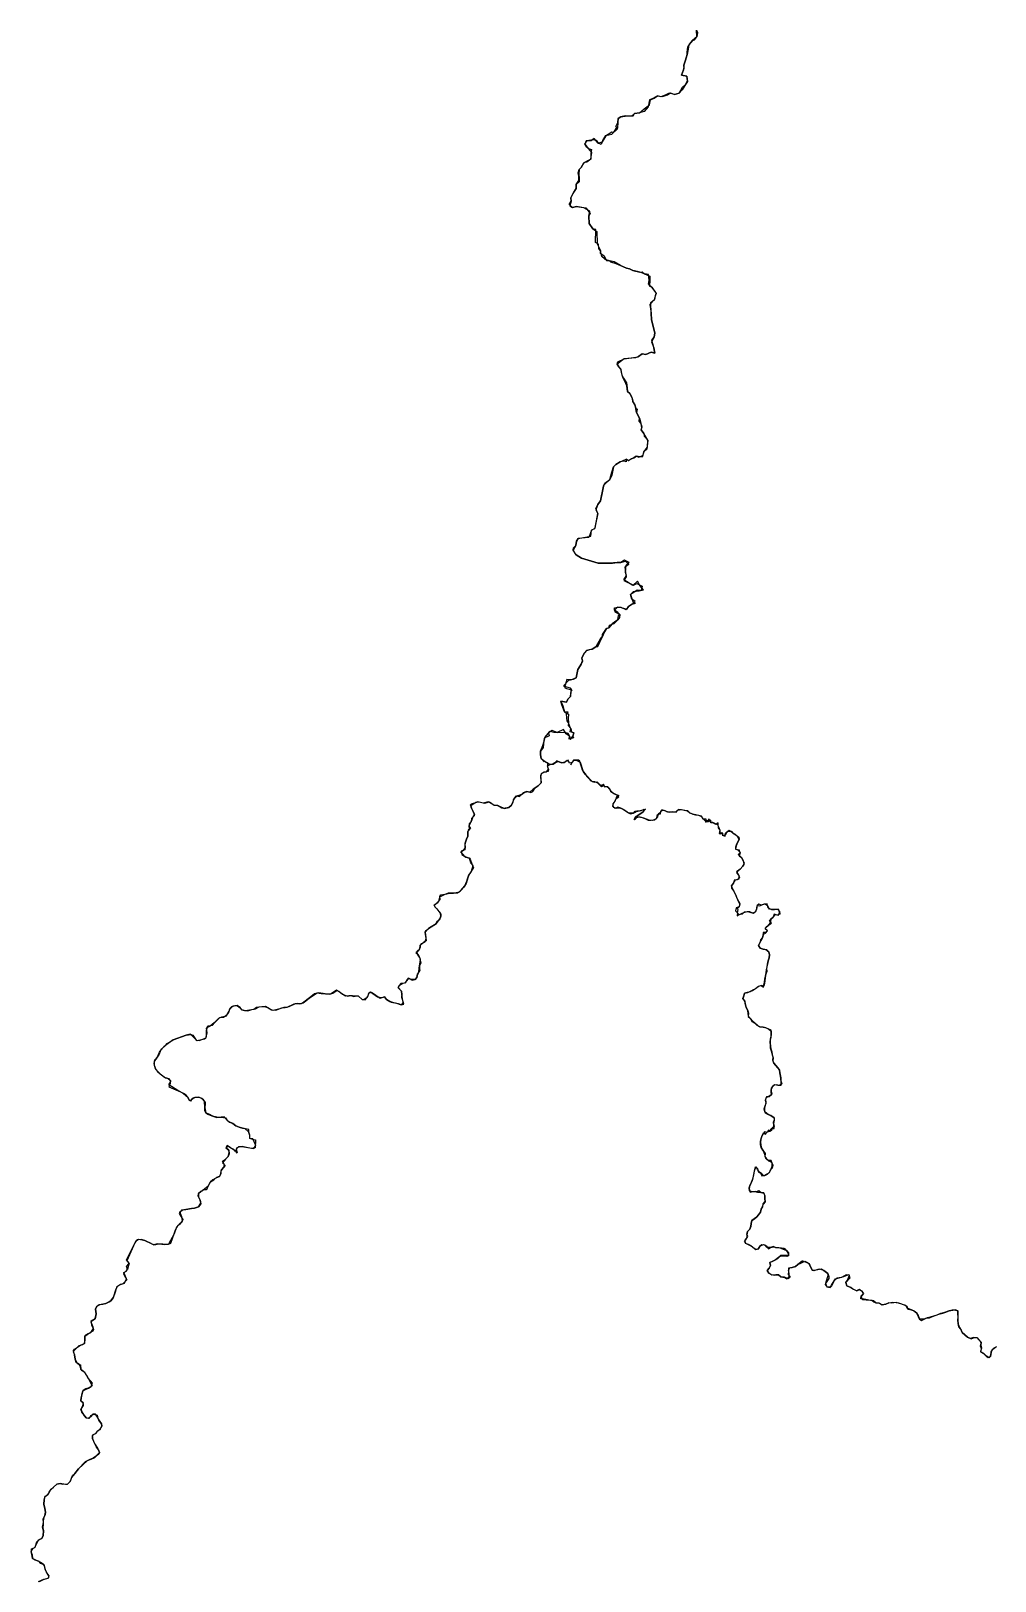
# Model space of a CAD drawing. Extents: x -74 to -34.8, y -33.8 to 5.3.
# Drawn here: x -42.238 to -41.56, y -21.34 to -20.251 of the extents above; entities that cross this region are included whole.
import ezdxf

# ---------------------------------------------------------------- set-up
doc = ezdxf.new("R2010")
doc.units = 0
doc.header["$LTSCALE"] = 2
doc.layers.add('UFEBRASIL', color=7, linetype='Continuous')

msp = doc.modelspace()

# ---------------------------------------------------------------- linework, layer by layer
at = {"layer": 'UFEBRASIL'}
for points in [[(-41.77, -20.2503), (-41.7693, -20.2519), (-41.7698, -20.2551), (-41.7729, -20.2576), (-41.7732, -20.2586), (-41.7755, -20.2608), (-41.7758, -20.2637), (-41.7765, -20.2674), (-41.7772, -20.2698), (-41.7777, -20.2713), (-41.7788, -20.2749), (-41.7791, -20.2782), (-41.7805, -20.282), (-41.7769, -20.2826), (-41.7763, -20.2864), (-41.7778, -20.2886), (-41.78, -20.2923), (-41.7821, -20.2945), (-41.7854, -20.2955), (-41.7893, -20.2945), (-41.7916, -20.2957), (-41.795, -20.2972), (-41.7974, -20.2965), (-41.8008, -20.2984), (-41.8031, -20.2992), (-41.8039, -20.3043), (-41.8069, -20.3075), (-41.8101, -20.3085), (-41.8136, -20.3088), (-41.8157, -20.3108), (-41.8201, -20.3105), (-41.8231, -20.3112), (-41.8251, -20.3124), (-41.8253, -20.3152), (-41.8256, -20.319), (-41.8257, -20.3199), (-41.8292, -20.3231), (-41.8295, -20.3236), (-41.8337, -20.3245), (-41.8345, -20.3258), (-41.8364, -20.3288), (-41.837, -20.3306), (-41.8391, -20.3297), (-41.8419, -20.3265), (-41.844, -20.328), (-41.8475, -20.328), (-41.8485, -20.3305), (-41.8462, -20.3335), (-41.8439, -20.3341), (-41.8443, -20.3371), (-41.8444, -20.3409), (-41.8471, -20.3431), (-41.8493, -20.3436), (-41.851, -20.3469), (-41.8526, -20.3482), (-41.8527, -20.3516), (-41.8524, -20.3544), (-41.8525, -20.3568), (-41.8545, -20.3588), (-41.8547, -20.3617), (-41.857, -20.3652), (-41.8583, -20.3681), (-41.8581, -20.3704), (-41.8591, -20.3737), (-41.8572, -20.3749), (-41.8543, -20.3742), (-41.8478, -20.3751), (-41.8448, -20.3792), (-41.8457, -20.3811), (-41.8454, -20.3862), (-41.8429, -20.39), (-41.84, -20.3917), (-41.8398, -20.4004), (-41.8388, -20.4024), (-41.8376, -20.4054), (-41.8378, -20.4071), (-41.8351, -20.4086), (-41.8332, -20.4123), (-41.8311, -20.4124), (-41.8305, -20.4131), (-41.8267, -20.4142), (-41.8235, -20.4158), (-41.8193, -20.4176), (-41.8171, -20.418), (-41.8148, -20.4193), (-41.8098, -20.4205), (-41.8081, -20.4201), (-41.8066, -20.4215), (-41.8029, -20.4232), (-41.8029, -20.4275), (-41.8032, -20.4299), (-41.8014, -20.431), (-41.7984, -20.4353), (-41.7991, -20.437), (-41.7995, -20.4397), (-41.8029, -20.443), (-41.8018, -20.4493), (-41.8016, -20.4539), (-41.7993, -20.4631), (-41.7998, -20.466), (-41.8016, -20.4693), (-41.7999, -20.4735), (-41.7994, -20.4773), (-41.8018, -20.4766), (-41.8056, -20.4782), (-41.8082, -20.4777), (-41.8107, -20.4796), (-41.8129, -20.4806), (-41.8209, -20.4814), (-41.8258, -20.485), (-41.8246, -20.4869), (-41.8234, -20.4882), (-41.823, -20.4907), (-41.8224, -20.4928), (-41.8214, -20.4949), (-41.8192, -20.4982), (-41.8188, -20.5017), (-41.8184, -20.5043), (-41.8169, -20.5056), (-41.8158, -20.5078), (-41.815, -20.5099), (-41.8145, -20.5118), (-41.8134, -20.5136), (-41.8127, -20.5159), (-41.8118, -20.5166), (-41.8122, -20.5191), (-41.8101, -20.5229), (-41.8092, -20.5264), (-41.8087, -20.5298), (-41.809, -20.5313), (-41.807, -20.5337), (-41.8069, -20.5357), (-41.8043, -20.5384), (-41.8049, -20.5447), (-41.807, -20.5467), (-41.8083, -20.5505), (-41.8124, -20.5498), (-41.8141, -20.5509), (-41.8158, -20.5516), (-41.8179, -20.553), (-41.8195, -20.5518), (-41.8194, -20.5536), (-41.8207, -20.5533), (-41.8236, -20.5537), (-41.8268, -20.5555), (-41.8284, -20.5573), (-41.8295, -20.563), (-41.831, -20.5662), (-41.8349, -20.5698), (-41.8353, -20.5709), (-41.8361, -20.5744), (-41.8375, -20.5811), (-41.8394, -20.5836), (-41.8408, -20.5875), (-41.8394, -20.5899), (-41.8418, -20.6008), (-41.8438, -20.6016), (-41.8457, -20.6068), (-41.8531, -20.6076), (-41.8543, -20.6094), (-41.8549, -20.6126), (-41.8567, -20.6158), (-41.8552, -20.6184), (-41.8545, -20.6191), (-41.8509, -20.6213), (-41.8392, -20.6248), (-41.8291, -20.6248), (-41.8258, -20.6244), (-41.8233, -20.6244), (-41.8199, -20.6236), (-41.8176, -20.6258), (-41.8205, -20.6278), (-41.8199, -20.6315), (-41.8195, -20.6346), (-41.8212, -20.6371), (-41.8144, -20.6404), (-41.812, -20.6392), (-41.8082, -20.641), (-41.8088, -20.6442), (-41.8118, -20.6439), (-41.8147, -20.6459), (-41.8164, -20.647), (-41.8147, -20.6518), (-41.8132, -20.6533), (-41.8158, -20.654), (-41.8179, -20.6553), (-41.8195, -20.6578), (-41.8229, -20.656), (-41.8256, -20.6558), (-41.8276, -20.6579), (-41.8274, -20.6592), (-41.8238, -20.6609), (-41.8242, -20.663), (-41.8254, -20.6647), (-41.8267, -20.6657), (-41.8293, -20.6675), (-41.8317, -20.6703), (-41.8333, -20.6708), (-41.8346, -20.6731), (-41.8364, -20.6768), (-41.8375, -20.6779), (-41.8409, -20.6838), (-41.8434, -20.6853), (-41.8455, -20.6858), (-41.8474, -20.6864), (-41.8488, -20.6879), (-41.85, -20.69), (-41.8507, -20.6916), (-41.8501, -20.6938), (-41.8511, -20.6958), (-41.8519, -20.6971), (-41.8534, -20.6997), (-41.8546, -20.7055), (-41.8579, -20.707), (-41.8611, -20.7067), (-41.8627, -20.7123), (-41.8615, -20.7129), (-41.8577, -20.7139), (-41.8581, -20.7147), (-41.8584, -20.7149), (-41.8585, -20.7186), (-41.8605, -20.7204), (-41.8613, -20.7226), (-41.8654, -20.722), (-41.864, -20.7251), (-41.8628, -20.7293), (-41.8601, -20.7311), (-41.8603, -20.734), (-41.8601, -20.7371), (-41.8603, -20.739), (-41.8584, -20.741), (-41.8579, -20.7434), (-41.8563, -20.7442), (-41.857, -20.7466), (-41.8566, -20.7477), (-41.8596, -20.7487), (-41.8594, -20.7466), (-41.8616, -20.7449), (-41.8635, -20.7419), (-41.8679, -20.7439), (-41.8716, -20.7425), (-41.8741, -20.7442), (-41.8736, -20.7462), (-41.877, -20.7479), (-41.8776, -20.7519), (-41.8779, -20.7545), (-41.8796, -20.757), (-41.8798, -20.7596), (-41.8792, -20.7623), (-41.8754, -20.7649)], [(-41.8771, -20.7646), (-41.8792, -20.7623), (-41.8798, -20.7596), (-41.8796, -20.757), (-41.8781, -20.753), (-41.8773, -20.7507), (-41.8764, -20.7471), (-41.8742, -20.7445), (-41.8728, -20.7429), (-41.8703, -20.7437), (-41.8679, -20.7439), (-41.8628, -20.7436), (-41.8605, -20.7444), (-41.8594, -20.7466), (-41.8586, -20.7488), (-41.857, -20.7466), (-41.8563, -20.7442), (-41.8589, -20.7435), (-41.8584, -20.741), (-41.859, -20.7397), (-41.8601, -20.7371), (-41.8609, -20.7356), (-41.8612, -20.7338), (-41.8614, -20.7306), (-41.8603, -20.7297), (-41.8628, -20.7293), (-41.8647, -20.7245), (-41.8654, -20.722), (-41.8613, -20.7226), (-41.8605, -20.7204), (-41.8585, -20.7186), (-41.8581, -20.7147), (-41.8577, -20.7139), (-41.8585, -20.7127), (-41.8627, -20.7117), (-41.8634, -20.7109), (-41.8597, -20.7072), (-41.8566, -20.7065), (-41.8546, -20.7055), (-41.8534, -20.6997), (-41.8511, -20.6958), (-41.8501, -20.6935), (-41.8507, -20.6914), (-41.8498, -20.6896), (-41.8488, -20.6879), (-41.8472, -20.6864), (-41.8451, -20.6856), (-41.8434, -20.6853), (-41.8409, -20.6838), (-41.8394, -20.6834), (-41.8364, -20.6768), (-41.836, -20.675), (-41.8333, -20.6708), (-41.8317, -20.6703), (-41.8312, -20.6685), (-41.8279, -20.6673), (-41.8254, -20.6647), (-41.8248, -20.6617), (-41.8238, -20.6609), (-41.8252, -20.6595), (-41.8276, -20.6579), (-41.8276, -20.6564), (-41.8256, -20.6558), (-41.8229, -20.656), (-41.8189, -20.6573), (-41.8179, -20.6553), (-41.8158, -20.654), (-41.8131, -20.6519), (-41.8154, -20.6502), (-41.8164, -20.647), (-41.8143, -20.6448), (-41.8104, -20.6444), (-41.8073, -20.6437), (-41.8098, -20.6406), (-41.8115, -20.6376), (-41.8147, -20.6406), (-41.8212, -20.6367), (-41.8193, -20.6336), (-41.8199, -20.6315), (-41.8195, -20.6263), (-41.8174, -20.6245), (-41.8207, -20.6227), (-41.8233, -20.6244), (-41.8258, -20.6244), (-41.8311, -20.625), (-41.8392, -20.6248), (-41.8509, -20.6213), (-41.8545, -20.6191), (-41.8567, -20.6158), (-41.8565, -20.6141), (-41.8549, -20.6126), (-41.8543, -20.6094), (-41.8531, -20.6076), (-41.8443, -20.6059), (-41.8438, -20.6016), (-41.8413, -20.6004), (-41.8394, -20.5899), (-41.8408, -20.5865), (-41.8394, -20.5836), (-41.8375, -20.5811), (-41.8353, -20.5709), (-41.8345, -20.5686), (-41.831, -20.5662), (-41.8296, -20.561), (-41.8284, -20.5573), (-41.8268, -20.5555), (-41.8236, -20.5537), (-41.8195, -20.5518), (-41.8177, -20.5528), (-41.8162, -20.5519), (-41.814, -20.5508), (-41.8122, -20.5498), (-41.8105, -20.5503), (-41.8074, -20.5491), (-41.807, -20.5467), (-41.8045, -20.5434), (-41.8043, -20.5384), (-41.807, -20.5337), (-41.809, -20.5313), (-41.8082, -20.5292), (-41.8092, -20.5264), (-41.8104, -20.5251), (-41.8101, -20.5229), (-41.8122, -20.5191), (-41.8129, -20.515), (-41.8136, -20.5132), (-41.8147, -20.5113), (-41.8151, -20.5093), (-41.8159, -20.5072), (-41.8169, -20.5056), (-41.8184, -20.5043), (-41.8188, -20.5024), (-41.8189, -20.5002), (-41.8205, -20.497), (-41.8219, -20.4943), (-41.8226, -20.4917), (-41.823, -20.4888), (-41.8246, -20.4869), (-41.8258, -20.485), (-41.8254, -20.4833), (-41.8209, -20.4814), (-41.8111, -20.4798), (-41.8107, -20.4796), (-41.8082, -20.4777), (-41.8056, -20.4782), (-41.8018, -20.4766), (-41.7994, -20.4773), (-41.8003, -20.4725), (-41.8014, -20.4682), (-41.7998, -20.466), (-41.7993, -20.4631), (-41.8016, -20.4539), (-41.8018, -20.4493), (-41.8021, -20.4417), (-41.7995, -20.4397), (-41.7984, -20.4353), (-41.7986, -20.4346), (-41.8014, -20.431), (-41.8038, -20.4288), (-41.8033, -20.426), (-41.8037, -20.422), (-41.8066, -20.4215), (-41.8098, -20.4205), (-41.8114, -20.4199), (-41.8148, -20.4193), (-41.8171, -20.418), (-41.8193, -20.4176), (-41.8235, -20.4158), (-41.8279, -20.4131), (-41.8311, -20.4124), (-41.8343, -20.4115), (-41.8346, -20.4111), (-41.8365, -20.4093), (-41.8376, -20.4054), (-41.8386, -20.4038), (-41.8388, -20.4006), (-41.841, -20.3995), (-41.8409, -20.3905), (-41.8429, -20.39), (-41.8454, -20.3862), (-41.8457, -20.3811), (-41.8451, -20.3774), (-41.8492, -20.3752), (-41.8543, -20.3742), (-41.8572, -20.3749), (-41.8595, -20.3728), (-41.8581, -20.3704), (-41.8583, -20.3681), (-41.8563, -20.3642), (-41.8547, -20.3617), (-41.8545, -20.3588), (-41.8528, -20.3559), (-41.8528, -20.353), (-41.8533, -20.3506), (-41.8526, -20.3482), (-41.851, -20.3469), (-41.8493, -20.3436), (-41.8463, -20.3418), (-41.8444, -20.3409), (-41.8436, -20.3363), (-41.8457, -20.3338), (-41.8476, -20.3323), (-41.8485, -20.3305), (-41.8469, -20.3278), (-41.8431, -20.3271), (-41.8405, -20.3275), (-41.8391, -20.3297), (-41.8364, -20.3288), (-41.8358, -20.3279), (-41.8337, -20.3244), (-41.8322, -20.3233), (-41.8296, -20.3218), (-41.8281, -20.322), (-41.8261, -20.3188), (-41.8268, -20.3181), (-41.8253, -20.3152), (-41.8251, -20.3124), (-41.8231, -20.3112), (-41.8187, -20.3106), (-41.8145, -20.3106), (-41.8136, -20.3088), (-41.8101, -20.3085), (-41.8067, -20.3056), (-41.803, -20.3029), (-41.8023, -20.2993), (-41.7997, -20.2981), (-41.7974, -20.2965), (-41.7938, -20.2969), (-41.7904, -20.2958), (-41.7882, -20.2944), (-41.7854, -20.2955), (-41.7821, -20.2945), (-41.7798, -20.2904), (-41.7778, -20.2886), (-41.7763, -20.2858), (-41.7769, -20.2826), (-41.7805, -20.282), (-41.7787, -20.2771), (-41.7788, -20.2749), (-41.7777, -20.2713), (-41.7765, -20.2674), (-41.7766, -20.2657), (-41.776, -20.2623), (-41.7748, -20.2598), (-41.7729, -20.2576), (-41.7713, -20.257), (-41.7698, -20.2551), (-41.77, -20.2503)], [(-41.8747, -20.7659), (-41.8747, -20.7683), (-41.874, -20.7698), (-41.8744, -20.7714), (-41.8773, -20.7718), (-41.8791, -20.7728), (-41.8796, -20.7743), (-41.8795, -20.7765), (-41.8792, -20.7792), (-41.8813, -20.7815), (-41.8835, -20.7828), (-41.8849, -20.7838), (-41.8871, -20.7858), (-41.8895, -20.7854), (-41.8919, -20.7864), (-41.893, -20.7874), (-41.8956, -20.7885), (-41.8974, -20.7897), (-41.8989, -20.7913), (-41.8991, -20.793), (-41.9002, -20.795), (-41.902, -20.7966), (-41.9056, -20.7974), (-41.9068, -20.797), (-41.9099, -20.7953), (-41.9123, -20.795), (-41.914, -20.7941), (-41.9165, -20.7926), (-41.9201, -20.7936), (-41.9238, -20.7927), (-41.9252, -20.7931), (-41.9287, -20.7955), (-41.9282, -20.7971), (-41.927, -20.7994), (-41.9262, -20.8014), (-41.9272, -20.8031), (-41.928, -20.8053), (-41.929, -20.8073), (-41.93, -20.8094), (-41.9289, -20.8113), (-41.9305, -20.8125), (-41.9309, -20.8141), (-41.9308, -20.8168), (-41.9318, -20.8189), (-41.9326, -20.8216), (-41.9328, -20.8231), (-41.933, -20.8263), (-41.9354, -20.8272), (-41.9349, -20.8296), (-41.9321, -20.8315), (-41.9296, -20.8322), (-41.9291, -20.8329), (-41.9277, -20.8369), (-41.9267, -20.8388), (-41.9293, -20.843), (-41.9306, -20.8453), (-41.9314, -20.8484), (-41.9319, -20.8501), (-41.9337, -20.8526), (-41.9355, -20.8547), (-41.937, -20.8561), (-41.939, -20.8567), (-41.9425, -20.8569), (-41.9446, -20.8569), (-41.9475, -20.8579), (-41.9506, -20.8597), (-41.9514, -20.8624), (-41.9524, -20.8638), (-41.9544, -20.8653), (-41.9538, -20.8666), (-41.9527, -20.8678), (-41.9497, -20.8716), (-41.9498, -20.873), (-41.9508, -20.8756), (-41.9527, -20.8769), (-41.9535, -20.8787), (-41.9543, -20.8791), (-41.9566, -20.8805), (-41.9585, -20.8816), (-41.9607, -20.8842), (-41.9606, -20.8861), (-41.9601, -20.8904), (-41.9619, -20.8914), (-41.9643, -20.8935), (-41.9644, -20.8951), (-41.9658, -20.8975), (-41.9673, -20.8986), (-41.9659, -20.8998), (-41.9647, -20.9018), (-41.9642, -20.9041), (-41.9639, -20.9059), (-41.9647, -20.908), (-41.9648, -20.9101), (-41.9646, -20.911), (-41.9663, -20.9138), (-41.9667, -20.916), (-41.9679, -20.9176), (-41.9706, -20.9174), (-41.9726, -20.9165), (-41.9737, -20.9182), (-41.9754, -20.9202), (-41.9778, -20.9203), (-41.9788, -20.9214), (-41.9798, -20.9233), (-41.9775, -20.9258), (-41.9773, -20.9281), (-41.9775, -20.93), (-41.9762, -20.9337), (-41.9777, -20.9353), (-41.9795, -20.9346), (-41.9828, -20.9338), (-41.9857, -20.9329), (-41.9879, -20.9315), (-41.9895, -20.9297), (-41.9912, -20.9304), (-41.9942, -20.93), (-41.9993, -20.9264), (-42.0003, -20.9272), (-42.0016, -20.9301), (-42.0039, -20.9319), (-42.0051, -20.9315), (-42.0076, -20.9293), (-42.01, -20.9292), (-42.0118, -20.929), (-42.0144, -20.929), (-42.0167, -20.9292), (-42.0172, -20.9291), (-42.019, -20.9277), (-42.0231, -20.9251), (-42.0245, -20.926), (-42.0274, -20.9278), (-42.0295, -20.9279), (-42.0356, -20.9268), (-42.0385, -20.9275), (-42.0422, -20.9303), (-42.046, -20.9334), (-42.0478, -20.9347), (-42.0508, -20.9344), (-42.0532, -20.9348), (-42.0581, -20.9372), (-42.0602, -20.9372), (-42.0631, -20.9381), (-42.0677, -20.9392), (-42.0701, -20.9383), (-42.073, -20.9365), (-42.0756, -20.9367), (-42.0793, -20.9373), (-42.0812, -20.9385), (-42.0844, -20.939), (-42.0871, -20.9396), (-42.0897, -20.9389), (-42.0908, -20.9373), (-42.093, -20.9358), (-42.0947, -20.9359), (-42.0969, -20.9368), (-42.0984, -20.9383), (-42.099, -20.9408), (-42.1013, -20.9435), (-42.1039, -20.944), (-42.1061, -20.9448), (-42.1091, -20.948), (-42.1119, -20.9502), (-42.1149, -20.9516), (-42.1144, -20.9551), (-42.1153, -20.959), (-42.116, -20.9594), (-42.1211, -20.9605), (-42.123, -20.9588), (-42.1259, -20.956), (-42.1269, -20.9561), (-42.1288, -20.9567), (-42.138, -20.96), (-42.1435, -20.9638), (-42.1445, -20.9648), (-42.147, -20.9675), (-42.1479, -20.9699), (-42.1498, -20.9729), (-42.1513, -20.9752), (-42.1513, -20.9776), (-42.1502, -20.9807), (-42.1489, -20.9821), (-42.1472, -20.9838), (-42.1435, -20.9866), (-42.1416, -20.9871), (-42.1398, -20.9885), (-42.1402, -20.9907), (-42.141, -20.993), (-42.1329, -20.9964), (-42.1307, -20.9976), (-42.1277, -21.0002), (-42.1267, -21.0022), (-42.1255, -21.0024), (-42.1239, -21.0008), (-42.122, -21.0003), (-42.1192, -21.0004), (-42.1171, -21.0016), (-42.1156, -21.004), (-42.1156, -21.0048), (-42.1158, -21.0078), (-42.1151, -21.0112), (-42.1137, -21.0122), (-42.1109, -21.0134), (-42.1087, -21.014), (-42.1074, -21.0144), (-42.1043, -21.0142), (-42.1011, -21.0148), (-42.1003, -21.0162), (-42.0983, -21.0178), (-42.096, -21.0188), (-42.094, -21.0203), (-42.0917, -21.0213), (-42.0893, -21.0219), (-42.0876, -21.0223), (-42.085, -21.0245), (-42.0843, -21.0266), (-42.0843, -21.029), (-42.0822, -21.0298), (-42.0801, -21.0302), (-42.0804, -21.0359), (-42.0832, -21.0363), (-42.0894, -21.0349), (-42.092, -21.0351), (-42.0936, -21.0367), (-42.0931, -21.0392), (-42.0945, -21.0382), (-42.0953, -21.0369), (-42.0976, -21.0357), (-42.1, -21.0342), (-42.1009, -21.0357), (-42.0989, -21.0375), (-42.0986, -21.04), (-42.0994, -21.0418), (-42.1013, -21.0438), (-42.1033, -21.0464), (-42.1015, -21.0482), (-42.1028, -21.0498), (-42.1044, -21.052), (-42.1045, -21.0542), (-42.1056, -21.0561), (-42.1079, -21.0571), (-42.1102, -21.0584), (-42.1117, -21.0598), (-42.1125, -21.0607), (-42.1133, -21.0628), (-42.1158, -21.0647), (-42.1174, -21.066), (-42.1186, -21.0665), (-42.1202, -21.068), (-42.1202, -21.0705), (-42.1189, -21.0725), (-42.1185, -21.0752), (-42.1201, -21.0772), (-42.1229, -21.0782), (-42.1252, -21.0785), (-42.129, -21.0791), (-42.1321, -21.0797), (-42.1338, -21.0819), (-42.1336, -21.0825), (-42.1313, -21.0861), (-42.132, -21.0881), (-42.1337, -21.0896), (-42.1356, -21.0916), (-42.1374, -21.0962), (-42.1412, -21.1036), (-42.1438, -21.1037), (-42.1453, -21.1036), (-42.1493, -21.1033), (-42.1517, -21.1041), (-42.1533, -21.1033), (-42.156, -21.1018), (-42.158, -21.1009), (-42.1605, -21.1002), (-42.1631, -21.1004), (-42.164, -21.1011), (-42.1649, -21.1025), (-42.1705, -21.1152), (-42.1689, -21.1169), (-42.1701, -21.1212), (-42.1713, -21.1224), (-42.1728, -21.1241), (-42.1724, -21.1254), (-42.1706, -21.1286), (-42.1735, -21.1314), (-42.175, -21.1319), (-42.1778, -21.1337), (-42.1784, -21.1357), (-42.1788, -21.1373), (-42.1802, -21.1413), (-42.1818, -21.1434), (-42.183, -21.1441), (-42.1854, -21.1452), (-42.1875, -21.1458), (-42.1901, -21.1462), (-42.1919, -21.1476), (-42.1925, -21.1493), (-42.1921, -21.1524), (-42.1928, -21.156), (-42.1934, -21.1564), (-42.1959, -21.1582), (-42.1945, -21.1616), (-42.1939, -21.1638), (-42.1944, -21.1646), (-42.1977, -21.1665), (-42.2, -21.1679), (-42.2002, -21.17), (-42.2004, -21.1733), (-42.2017, -21.1742), (-42.2043, -21.175), (-42.2083, -21.179), (-42.2074, -21.1814), (-42.2068, -21.1843), (-42.2055, -21.1875), (-42.2032, -21.1883), (-42.2032, -21.1896), (-42.2027, -21.192), (-42.2005, -21.1933), (-42.1993, -21.195), (-42.1988, -21.1959), (-42.1978, -21.1977), (-42.195, -21.203), (-42.1971, -21.2045), (-42.1993, -21.2052), (-42.2013, -21.2063), (-42.2019, -21.2083), (-42.2026, -21.2115), (-42.203, -21.2137), (-42.2015, -21.2147), (-42.2013, -21.217), (-42.2027, -21.219), (-42.2024, -21.2217), (-42.1991, -21.2256), (-42.1969, -21.2259), (-42.1958, -21.2239), (-42.1938, -21.223), (-42.1915, -21.2236), (-42.191, -21.2261), (-42.19, -21.2275), (-42.1884, -21.2297), (-42.1882, -21.2313), (-42.1899, -21.234), (-42.1916, -21.2354), (-42.1928, -21.2367), (-42.1949, -21.2381), (-42.1947, -21.24), (-42.1943, -21.2414), (-42.1928, -21.2442), (-42.191, -21.2474), (-42.1897, -21.2499), (-42.1902, -21.2511), (-42.1943, -21.254), (-42.1971, -21.2551), (-42.1998, -21.2564), (-42.2045, -21.2614), (-42.2072, -21.2646), (-42.2095, -21.2675), (-42.2104, -21.2704), (-42.2126, -21.2724), (-42.2136, -21.2725), (-42.2175, -21.2718), (-42.2197, -21.2722), (-42.2221, -21.2742), (-42.2242, -21.2762), (-42.2253, -21.2779), (-42.2267, -21.28), (-42.2285, -21.2816), (-42.2287, -21.2832), (-42.2289, -21.2863), (-42.2283, -21.2893), (-42.2277, -21.2918), (-42.2279, -21.2935), (-42.2289, -21.2956), (-42.2293, -21.2979), (-42.2293, -21.3004), (-42.2296, -21.3028), (-42.2292, -21.3051), (-42.2293, -21.3082), (-42.2303, -21.3104), (-42.2321, -21.3111), (-42.2341, -21.3129), (-42.2353, -21.3167), (-42.237, -21.3176), (-42.238, -21.3195), (-42.2372, -21.3219), (-42.237, -21.3245), (-42.2353, -21.3254), (-42.2326, -21.3264), (-42.2315, -21.3276), (-42.2289, -21.3286), (-42.2279, -21.3321), (-42.2268, -21.3347), (-42.2254, -21.3366), (-42.226, -21.3382), (-42.2271, -21.3387), (-42.2291, -21.3392), (-42.233, -21.3409)], [(-42.2319, -21.3405), (-42.2291, -21.3392), (-42.2255, -21.338), (-42.2254, -21.3366), (-42.2271, -21.334), (-42.2279, -21.3321), (-42.2283, -21.3305), (-42.2294, -21.3282), (-42.2326, -21.3264), (-42.2341, -21.3258), (-42.237, -21.3245), (-42.2372, -21.3227), (-42.2377, -21.3204), (-42.2375, -21.3177), (-42.2353, -21.3167), (-42.2345, -21.3154), (-42.2328, -21.3114), (-42.2303, -21.3104), (-42.2293, -21.3082), (-42.2292, -21.3051), (-42.2298, -21.3023), (-42.2293, -21.3004), (-42.2291, -21.2988), (-42.2295, -21.2968), (-42.2282, -21.2943), (-42.2277, -21.2918), (-42.2283, -21.2893), (-42.2289, -21.2863), (-42.2287, -21.2832), (-42.2279, -21.2807), (-42.226, -21.2795), (-42.2253, -21.2779), (-42.2238, -21.2758), (-42.2221, -21.2742), (-42.2197, -21.2722), (-42.2175, -21.2718), (-42.2156, -21.2723), (-42.212, -21.272), (-42.2104, -21.2704), (-42.2097, -21.2686), (-42.2088, -21.266), (-42.2072, -21.2646), (-42.2045, -21.2614), (-42.1983, -21.2555), (-42.1956, -21.2547), (-42.193, -21.2534), (-42.1897, -21.2499), (-42.1902, -21.2482), (-42.1918, -21.2462), (-42.1928, -21.2442), (-42.1947, -21.24), (-42.1945, -21.2375), (-42.1921, -21.2364), (-42.1912, -21.2348), (-42.1891, -21.2333), (-42.1882, -21.2313), (-42.1884, -21.2297), (-42.1903, -21.2271), (-42.1913, -21.2252), (-42.1925, -21.2231), (-42.1945, -21.2229), (-42.1961, -21.2248), (-42.1976, -21.226), (-42.1991, -21.2256), (-42.2003, -21.2242), (-42.2029, -21.2198), (-42.2018, -21.2175), (-42.2011, -21.2153), (-42.203, -21.2137), (-42.2026, -21.2115), (-42.2021, -21.2097), (-42.2015, -21.2067), (-42.1997, -21.2056), (-42.1976, -21.2048), (-42.1957, -21.2036), (-42.1947, -21.2012), (-42.1978, -21.1977), (-42.1996, -21.1944), (-42.2011, -21.1929), (-42.203, -21.1915), (-42.2032, -21.1896), (-42.2044, -21.1876), (-42.2062, -21.1867), (-42.2068, -21.1843), (-42.2074, -21.1814), (-42.2081, -21.1782), (-42.2074, -21.1773), (-42.2031, -21.1746), (-42.2004, -21.1733), (-42.2001, -21.1718), (-42.2002, -21.1681), (-42.1985, -21.1669), (-42.196, -21.1655), (-42.1941, -21.1627), (-42.1953, -21.1606), (-42.1953, -21.1603), (-42.1957, -21.1574), (-42.1928, -21.1557), (-42.1921, -21.1524), (-42.1925, -21.1493), (-42.1916, -21.1471), (-42.1893, -21.1459), (-42.1875, -21.1458), (-42.1854, -21.1452), (-42.183, -21.1441), (-42.1818, -21.1434), (-42.1799, -21.1407), (-42.1796, -21.1401), (-42.1784, -21.1357), (-42.1771, -21.1331), (-42.175, -21.1319), (-42.1722, -21.1309), (-42.1709, -21.1278), (-42.1727, -21.1235), (-42.1705, -21.1223), (-42.1703, -21.1205), (-42.1709, -21.1195), (-42.1689, -21.1169), (-42.1707, -21.1146), (-42.164, -21.1011), (-42.1624, -21.1001), (-42.1599, -21.1004), (-42.158, -21.1009), (-42.156, -21.1018), (-42.1552, -21.1022), (-42.1517, -21.1041), (-42.1501, -21.1037), (-42.148, -21.1032), (-42.1438, -21.1037), (-42.1412, -21.1036), (-42.1397, -21.1029), (-42.1374, -21.0962), (-42.1363, -21.0935), (-42.1344, -21.0901), (-42.1328, -21.0889), (-42.1314, -21.0871), (-42.1318, -21.0844), (-42.1333, -21.0807), (-42.1312, -21.0793), (-42.129, -21.0791), (-42.1252, -21.0785), (-42.1229, -21.0782), (-42.1201, -21.0772), (-42.1185, -21.0746), (-42.1189, -21.0725), (-42.1204, -21.0697), (-42.1202, -21.068), (-42.1186, -21.0665), (-42.1167, -21.065), (-42.1148, -21.065), (-42.1142, -21.0647), (-42.1133, -21.0628), (-42.1117, -21.0598), (-42.1094, -21.0582), (-42.1073, -21.0565), (-42.1049, -21.0555), (-42.1045, -21.0536), (-42.1041, -21.0513), (-42.1024, -21.0495), (-42.1019, -21.0477), (-42.1033, -21.0451), (-42.1013, -21.0438), (-42.0994, -21.0418), (-42.0986, -21.0394), (-42.0989, -21.0375), (-42.1004, -21.0361), (-42.0996, -21.0345), (-42.097, -21.036), (-42.0947, -21.0375), (-42.0933, -21.0395), (-42.0934, -21.038), (-42.0932, -21.0357), (-42.0912, -21.0349), (-42.0894, -21.0349), (-42.0882, -21.0352), (-42.0813, -21.0363), (-42.0799, -21.0342), (-42.082, -21.0296), (-42.084, -21.0293), (-42.084, -21.0272), (-42.0849, -21.0251), (-42.0848, -21.023), (-42.0893, -21.0219), (-42.0924, -21.0211), (-42.094, -21.0203), (-42.096, -21.0188), (-42.0991, -21.0174), (-42.1003, -21.0162), (-42.1022, -21.014), (-42.1043, -21.0142), (-42.1062, -21.0144), (-42.1093, -21.0137), (-42.1113, -21.0131), (-42.1125, -21.0123), (-42.1151, -21.0112), (-42.1158, -21.0099), (-42.1158, -21.0078), (-42.116, -21.0031), (-42.1177, -21.0012), (-42.1201, -21.0001), (-42.1227, -21.0004), (-42.1246, -21.0011), (-42.1258, -21.003), (-42.1267, -21.0022), (-42.1277, -21.0002), (-42.1289, -20.9989), (-42.1307, -20.9976), (-42.1347, -20.9955), (-42.1411, -20.9916), (-42.1396, -20.9892), (-42.1407, -20.9874), (-42.1435, -20.9866), (-42.1447, -20.9858), (-42.1472, -20.9838), (-42.1502, -20.9807), (-42.1506, -20.9796), (-42.1514, -20.9765), (-42.1509, -20.974), (-42.149, -20.9719), (-42.1475, -20.9685), (-42.146, -20.9662), (-42.1435, -20.9638), (-42.1421, -20.9626), (-42.138, -20.96), (-42.1288, -20.9567), (-42.1253, -20.9561), (-42.1241, -20.9567), (-42.1219, -20.9602), (-42.1198, -20.9604), (-42.1148, -20.9584), (-42.1145, -20.9576), (-42.1145, -20.9534), (-42.1137, -20.95), (-42.1103, -20.9495), (-42.109, -20.9479), (-42.1051, -20.9441), (-42.1027, -20.944), (-42.1001, -20.9422), (-42.0986, -20.9398), (-42.098, -20.9377), (-42.0959, -20.9361), (-42.093, -20.9358), (-42.0916, -20.9369), (-42.0897, -20.9389), (-42.0878, -20.9393), (-42.0855, -20.9395), (-42.0826, -20.9385), (-42.0802, -20.9381), (-42.0776, -20.9368), (-42.0741, -20.9365), (-42.0715, -20.9373), (-42.0689, -20.9388), (-42.0659, -20.939), (-42.0615, -20.9375), (-42.0592, -20.9372), (-42.0564, -20.9366), (-42.052, -20.9343), (-42.0492, -20.9346), (-42.0465, -20.9338), (-42.0448, -20.9324), (-42.0422, -20.9303), (-42.0367, -20.9268), (-42.0339, -20.9274), (-42.028, -20.9279), (-42.0258, -20.9271), (-42.0228, -20.9252), (-42.0214, -20.9257), (-42.019, -20.9277), (-42.0154, -20.9292), (-42.013, -20.9287), (-42.0109, -20.9294), (-42.0089, -20.9289), (-42.0076, -20.9293), (-42.0051, -20.9315), (-42.003, -20.9317), (-42.0012, -20.9294), (-42.0003, -20.9272), (-41.9987, -20.9265), (-41.9979, -20.9268), (-41.9925, -20.9307), (-41.9895, -20.9297), (-41.9879, -20.9315), (-41.9857, -20.9329), (-41.9846, -20.9334), (-41.981, -20.9341), (-41.9777, -20.9353), (-41.9759, -20.9349), (-41.9765, -20.9326), (-41.9773, -20.9281), (-41.9775, -20.9258), (-41.9798, -20.9231), (-41.9788, -20.9214), (-41.9766, -20.92), (-41.9743, -20.9196), (-41.9737, -20.9182), (-41.9726, -20.9165), (-41.9699, -20.9179), (-41.9679, -20.9176), (-41.9667, -20.916), (-41.9663, -20.9138), (-41.9653, -20.9126), (-41.965, -20.9095), (-41.9647, -20.908), (-41.9642, -20.9053), (-41.964, -20.9031), (-41.9647, -20.9018), (-41.9663, -20.8996), (-41.9664, -20.8976), (-41.9645, -20.896), (-41.9643, -20.8935), (-41.9631, -20.8921), (-41.9607, -20.8908), (-41.9601, -20.8886), (-41.9607, -20.8842), (-41.9602, -20.883), (-41.9585, -20.8816), (-41.9566, -20.8805), (-41.9529, -20.8781), (-41.9516, -20.8764), (-41.9504, -20.8748), (-41.9498, -20.873), (-41.9501, -20.8708), (-41.9505, -20.8701), (-41.9538, -20.8666), (-41.9544, -20.8653), (-41.9517, -20.863), (-41.9503, -20.8613), (-41.9505, -20.8592), (-41.9497, -20.8581), (-41.9456, -20.8574), (-41.9436, -20.8568), (-41.9408, -20.8568), (-41.938, -20.8565), (-41.936, -20.8552), (-41.9343, -20.8533), (-41.933, -20.8517), (-41.9314, -20.8484), (-41.9311, -20.8468), (-41.93, -20.8439), (-41.9284, -20.842), (-41.927, -20.8374), (-41.9287, -20.8356), (-41.9296, -20.8322), (-41.9321, -20.8315), (-41.933, -20.831), (-41.9356, -20.8277), (-41.9339, -20.8267), (-41.9325, -20.8249), (-41.9326, -20.8216), (-41.9318, -20.8189), (-41.9308, -20.8168), (-41.9309, -20.8138), (-41.9293, -20.8119), (-41.9299, -20.8102), (-41.9297, -20.8081), (-41.9282, -20.8064), (-41.9279, -20.8041), (-41.9262, -20.8023), (-41.9263, -20.8006), (-41.927, -20.7994), (-41.9282, -20.7971), (-41.9288, -20.7947), (-41.9281, -20.794), (-41.9238, -20.7927), (-41.9218, -20.7928), (-41.9189, -20.7935), (-41.9155, -20.7927), (-41.9123, -20.795), (-41.9099, -20.7953), (-41.9085, -20.7957), (-41.905, -20.7974), (-41.902, -20.7966), (-41.9002, -20.795), (-41.899, -20.7925), (-41.8981, -20.7903), (-41.8966, -20.7885), (-41.8945, -20.7889), (-41.893, -20.7874), (-41.8911, -20.7861), (-41.8889, -20.7853), (-41.8865, -20.7861), (-41.8851, -20.7853), (-41.8835, -20.7828), (-41.8813, -20.7815), (-41.8792, -20.7792), (-41.8792, -20.7774), (-41.8795, -20.7754), (-41.8791, -20.7728), (-41.877, -20.7718), (-41.8754, -20.7716), (-41.874, -20.7698), (-41.8748, -20.7673), (-41.8729, -20.7663), (-41.8707, -20.7661), (-41.8691, -20.7649), (-41.8673, -20.7644), (-41.865, -20.7652), (-41.863, -20.7649), (-41.8609, -20.7633), (-41.8597, -20.7648), (-41.8595, -20.7652)], [(-41.5591, -21.1757), (-41.5609, -21.1767), (-41.562, -21.1777), (-41.5628, -21.1795), (-41.5632, -21.1824), (-41.565, -21.1835), (-41.5656, -21.183), (-41.568, -21.1803), (-41.5701, -21.1793), (-41.5696, -21.1771), (-41.5702, -21.1752), (-41.5698, -21.1732), (-41.5707, -21.1713), (-41.5726, -21.1694), (-41.5751, -21.1692), (-41.5774, -21.1699), (-41.5795, -21.1689), (-41.5812, -21.1672), (-41.5832, -21.1656), (-41.5841, -21.1632), (-41.5855, -21.1615), (-41.586, -21.1592), (-41.5863, -21.157), (-41.5861, -21.1545), (-41.5863, -21.1526), (-41.5862, -21.1503), (-41.588, -21.1497), (-41.5902, -21.1499), (-41.5924, -21.1504), (-41.5963, -21.1518), (-41.5985, -21.1522), (-41.6009, -21.1534), (-41.6033, -21.1541), (-41.6058, -21.1549), (-41.6079, -21.1554), (-41.6101, -21.1563), (-41.6132, -21.1562), (-41.6138, -21.1546), (-41.615, -21.1519), (-41.6169, -21.1506), (-41.6189, -21.1497), (-41.6218, -21.1486), (-41.6229, -21.1466), (-41.6251, -21.1459), (-41.6257, -21.1457), (-41.6297, -21.1446), (-41.6326, -21.1449), (-41.6347, -21.1448), (-41.6368, -21.1458), (-41.6394, -21.1462), (-41.6416, -21.1449), (-41.6438, -21.1448), (-41.6456, -21.1433), (-41.6476, -21.143), (-41.6497, -21.1427), (-41.6521, -21.1421), (-41.6544, -21.142), (-41.6541, -21.1398), (-41.6526, -21.1383), (-41.6532, -21.137), (-41.6556, -21.1354), (-41.6575, -21.1362), (-41.6604, -21.1349), (-41.6614, -21.134), (-41.6642, -21.1329), (-41.665, -21.1305), (-41.6638, -21.1289), (-41.6624, -21.1254), (-41.6647, -21.1251), (-41.668, -21.1269), (-41.6714, -21.1275), (-41.6733, -21.1294), (-41.6741, -21.131), (-41.6754, -21.1335), (-41.6779, -21.1337), (-41.6793, -21.1319), (-41.6788, -21.1299), (-41.6773, -21.1256), (-41.6777, -21.1241), (-41.6805, -21.122), (-41.6832, -21.121), (-41.6847, -21.1214), (-41.6876, -21.1223), (-41.6887, -21.1218), (-41.6894, -21.1202), (-41.6909, -21.1172), (-41.6933, -21.1162), (-41.6952, -21.1154), (-41.6956, -21.1155), (-41.6988, -21.1178), (-41.7003, -21.1192), (-41.7027, -21.1198), (-41.7054, -21.1205), (-41.7052, -21.1225), (-41.7056, -21.1249), (-41.7041, -21.1267), (-41.7056, -21.1279), (-41.7081, -21.1268), (-41.7108, -21.1265), (-41.7123, -21.1251), (-41.7143, -21.1251), (-41.7171, -21.1253), (-41.7192, -21.1238), (-41.7204, -21.122), (-41.7188, -21.1204), (-41.718, -21.1185), (-41.7184, -21.1164), (-41.7164, -21.1155), (-41.7144, -21.1146), (-41.7129, -21.1137), (-41.7107, -21.1113), (-41.7092, -21.1112), (-41.705, -21.111), (-41.706, -21.1089), (-41.7074, -21.107), (-41.7083, -21.1066), (-41.7121, -21.1062), (-41.7143, -21.1062), (-41.7159, -21.1051), (-41.7179, -21.1058), (-41.7202, -21.1058), (-41.7217, -21.1043), (-41.7241, -21.1041), (-41.7257, -21.1052), (-41.7272, -21.1073), (-41.7292, -21.1069), (-41.7306, -21.1053), (-41.7329, -21.1043), (-41.7349, -21.1033), (-41.7363, -21.1018), (-41.7351, -21.0999), (-41.7338, -21.0982), (-41.7346, -21.0965), (-41.7341, -21.0946), (-41.7324, -21.093), (-41.7319, -21.0909), (-41.7316, -21.0889), (-41.7311, -21.087), (-41.7293, -21.0858), (-41.7276, -21.0844), (-41.7264, -21.0828), (-41.7251, -21.0811), (-41.7245, -21.079), (-41.7233, -21.0772), (-41.7231, -21.0752), (-41.7217, -21.0736), (-41.722, -21.0716), (-41.722, -21.0694), (-41.7227, -21.0675), (-41.7248, -21.0672), (-41.7269, -21.0672), (-41.7287, -21.0665), (-41.7308, -21.0667), (-41.7328, -21.0661), (-41.733, -21.0639), (-41.7322, -21.0619), (-41.7313, -21.0599), (-41.7303, -21.0577), (-41.73, -21.0557), (-41.7295, -21.0535), (-41.729, -21.0512), (-41.7284, -21.0491), (-41.7272, -21.0504), (-41.7267, -21.0527), (-41.7249, -21.0536), (-41.724, -21.0556), (-41.722, -21.0552), (-41.72, -21.0543), (-41.7185, -21.0527), (-41.7175, -21.0506), (-41.7167, -21.0488), (-41.7167, -21.0466), (-41.7175, -21.0447), (-41.7196, -21.0448), (-41.7212, -21.0433), (-41.7217, -21.0413), (-41.7223, -21.0393), (-41.7234, -21.0375), (-41.7245, -21.0355), (-41.7251, -21.0334), (-41.7251, -21.0314), (-41.7246, -21.0293), (-41.7239, -21.0272), (-41.7229, -21.0252), (-41.7215, -21.0261), (-41.7202, -21.0245), (-41.7182, -21.0241), (-41.7174, -21.0223), (-41.7154, -21.0222), (-41.7156, -21.0201), (-41.7158, -21.0178), (-41.7151, -21.0158), (-41.7155, -21.0147), (-41.7178, -21.013), (-41.7196, -21.0125), (-41.722, -21.0104), (-41.7223, -21.0083), (-41.7218, -21.0064), (-41.7211, -21.0044), (-41.7214, -21.0022), (-41.7208, -21.0003), (-41.7188, -20.9998), (-41.7172, -20.9984), (-41.7176, -20.9969), (-41.7175, -20.9947), (-41.7164, -20.9927), (-41.715, -20.9914), (-41.7127, -20.9918), (-41.7104, -20.9917), (-41.7104, -20.9896), (-41.7107, -20.9874), (-41.7109, -20.9854), (-41.7113, -20.9832), (-41.7116, -20.981), (-41.7127, -20.9796), (-41.7141, -20.9779), (-41.7156, -20.9762), (-41.7164, -20.9743), (-41.7162, -20.972), (-41.7168, -20.9698), (-41.7172, -20.9678), (-41.7179, -20.9657), (-41.718, -20.9636), (-41.7181, -20.9615), (-41.7179, -20.9594), (-41.7176, -20.9574), (-41.7175, -20.9552), (-41.7174, -20.953), (-41.7191, -20.9524), (-41.7212, -20.9515), (-41.7232, -20.9509), (-41.7254, -20.9508), (-41.7271, -20.9498), (-41.7289, -20.9482), (-41.7305, -20.9471), (-41.7316, -20.9453), (-41.7333, -20.9438), (-41.7336, -20.9417), (-41.7338, -20.9392), (-41.7351, -20.9371), (-41.7356, -20.9353), (-41.7359, -20.9327), (-41.7374, -20.9308), (-41.7368, -20.929), (-41.7362, -20.9271), (-41.734, -20.9267), (-41.732, -20.9256), (-41.7306, -20.9252), (-41.7285, -20.9239), (-41.7264, -20.9222), (-41.7246, -20.9218), (-41.7229, -20.923), (-41.7227, -20.9212), (-41.7221, -20.9193), (-41.7219, -20.9171), (-41.7218, -20.9163), (-41.7209, -20.9128), (-41.7207, -20.9107), (-41.7204, -20.9086), (-41.72, -20.9067), (-41.7196, -20.9044), (-41.719, -20.9022), (-41.7186, -20.9001), (-41.7191, -20.898), (-41.7205, -20.8966), (-41.7231, -20.8962), (-41.7253, -20.8954), (-41.7264, -20.8936), (-41.7253, -20.8916), (-41.7247, -20.8896), (-41.7234, -20.888), (-41.7232, -20.8859), (-41.7214, -20.885), (-41.72, -20.8833), (-41.7217, -20.882), (-41.7205, -20.8803), (-41.7192, -20.879), (-41.7173, -20.878), (-41.7186, -20.8764), (-41.7174, -20.8749), (-41.716, -20.8737), (-41.7145, -20.8719), (-41.7124, -20.8723), (-41.7117, -20.8704), (-41.7122, -20.8682), (-41.7143, -20.8684), (-41.7165, -20.8683), (-41.7186, -20.868), (-41.7198, -20.8664), (-41.7204, -20.8643), (-41.7224, -20.8645), (-41.7243, -20.8653), (-41.7262, -20.8645), (-41.7274, -20.8656), (-41.7277, -20.868), (-41.7286, -20.87), (-41.7305, -20.871), (-41.7324, -20.87), (-41.7343, -20.8699), (-41.7365, -20.8701), (-41.738, -20.8715), (-41.7399, -20.872), (-41.7412, -20.8706), (-41.7408, -20.8684), (-41.7421, -20.8672), (-41.7402, -20.8666), (-41.7392, -20.8648), (-41.7405, -20.8627), (-41.7417, -20.8598), (-41.7427, -20.8571), (-41.7445, -20.854), (-41.7453, -20.8516), (-41.744, -20.8499), (-41.7425, -20.8474), (-41.7401, -20.8468), (-41.7399, -20.8445), (-41.7414, -20.8427), (-41.7408, -20.841), (-41.7394, -20.8399), (-41.7375, -20.8379), (-41.7363, -20.8359), (-41.7371, -20.8338), (-41.7384, -20.8318), (-41.7408, -20.8296), (-41.7392, -20.8285), (-41.7398, -20.8267), (-41.7423, -20.8262), (-41.7424, -20.8242), (-41.7417, -20.8222), (-41.74, -20.8192), (-41.7411, -20.8171), (-41.7425, -20.8157), (-41.7446, -20.8144), (-41.747, -20.8128), (-41.7487, -20.814), (-41.7495, -20.8159), (-41.7514, -20.8165), (-41.7515, -20.8146), (-41.7533, -20.8153), (-41.7533, -20.8133), (-41.7539, -20.8113), (-41.7547, -20.8095), (-41.7548, -20.8074), (-41.7563, -20.8085), (-41.758, -20.8077), (-41.7599, -20.8074), (-41.7599, -20.8055), (-41.7615, -20.8064), (-41.7636, -20.807), (-41.762, -20.8058), (-41.764, -20.8059), (-41.7654, -20.8047), (-41.7664, -20.8027), (-41.7683, -20.8022), (-41.7704, -20.8018), (-41.7726, -20.8013), (-41.7744, -20.8005), (-41.7762, -20.799), (-41.7782, -20.7988), (-41.7805, -20.7982), (-41.7826, -20.7981), (-41.7847, -20.7998), (-41.7869, -20.7997), (-41.7904, -20.7999), (-41.7921, -20.7989), (-41.7943, -20.7983), (-41.7953, -20.8002), (-41.797, -20.8013), (-41.7974, -20.8033), (-41.7988, -20.8049), (-41.8009, -20.8057), (-41.8032, -20.8056), (-41.8051, -20.8049), (-41.8071, -20.8042), (-41.8097, -20.8035), (-41.8121, -20.8035), (-41.8133, -20.8051), (-41.8131, -20.8035), (-41.8111, -20.802), (-41.8091, -20.8009), (-41.8074, -20.7996), (-41.8059, -20.7979), (-41.8076, -20.7984), (-41.8095, -20.7989), (-41.8118, -20.7991), (-41.8137, -20.8004), (-41.8156, -20.8005), (-41.8177, -20.8006), (-41.8196, -20.7993), (-41.8212, -20.7982), (-41.8232, -20.7971), (-41.8252, -20.7965), (-41.8272, -20.7973), (-41.8288, -20.7959), (-41.8286, -20.794), (-41.8273, -20.7921), (-41.8266, -20.7903), (-41.8247, -20.7891), (-41.8261, -20.7879), (-41.8281, -20.787), (-41.8298, -20.7856), (-41.831, -20.7838), (-41.8323, -20.782), (-41.8344, -20.782), (-41.8355, -20.7803), (-41.8364, -20.7821), (-41.8379, -20.7806), (-41.8394, -20.7796), (-41.8416, -20.7786), (-41.8432, -20.7786), (-41.845, -20.7767), (-41.8463, -20.7751), (-41.8478, -20.7736), (-41.8492, -20.7721), (-41.8502, -20.7704), (-41.8509, -20.768), (-41.8515, -20.766), (-41.852, -20.764), (-41.8529, -20.7634), (-41.8565, -20.7634), (-41.8574, -20.7651), (-41.8593, -20.7655), (-41.8603, -20.7634), (-41.8619, -20.7642), (-41.864, -20.7653), (-41.8661, -20.7648), (-41.8681, -20.7639), (-41.8696, -20.7653), (-41.8716, -20.7664), (-41.8736, -20.7661), (-41.8754, -20.7649)], [(-41.8584, -20.7667), (-41.8574, -20.7651), (-41.8561, -20.7634), (-41.8545, -20.7634), (-41.8518, -20.7648), (-41.8511, -20.7669), (-41.8505, -20.7692), (-41.8498, -20.7714), (-41.8483, -20.773), (-41.8472, -20.7749), (-41.8456, -20.7762), (-41.8442, -20.7778), (-41.8419, -20.7788), (-41.84, -20.7787), (-41.8384, -20.7805), (-41.8368, -20.7821), (-41.836, -20.7803), (-41.8348, -20.782), (-41.8327, -20.7818), (-41.8311, -20.7833), (-41.8304, -20.7852), (-41.8288, -20.7862), (-41.8266, -20.7875), (-41.8247, -20.7883), (-41.8262, -20.7892), (-41.8268, -20.7908), (-41.8279, -20.7928), (-41.8289, -20.7947), (-41.8285, -20.7965), (-41.8261, -20.7971), (-41.8241, -20.7968), (-41.8221, -20.7975), (-41.8202, -20.7987), (-41.8185, -20.8), (-41.8165, -20.8011), (-41.8144, -20.8007), (-41.8131, -20.7991), (-41.8113, -20.7991), (-41.8089, -20.7987), (-41.8067, -20.7979), (-41.8074, -20.7996), (-41.8091, -20.8009), (-41.8111, -20.802), (-41.8127, -20.803), (-41.814, -20.8053), (-41.8126, -20.804), (-41.8105, -20.8033), (-41.8082, -20.8036), (-41.8063, -20.8044), (-41.804, -20.8055), (-41.8019, -20.8055), (-41.7996, -20.8052), (-41.798, -20.804), (-41.7974, -20.8016), (-41.7953, -20.8011), (-41.7951, -20.7989), (-41.7933, -20.7985), (-41.7914, -20.7991), (-41.7893, -20.8), (-41.7869, -20.7997), (-41.7844, -20.7998), (-41.7831, -20.7986), (-41.7808, -20.798), (-41.7786, -20.7986), (-41.7763, -20.7989), (-41.7747, -20.8003), (-41.7726, -20.8013), (-41.7707, -20.8017), (-41.7685, -20.8021), (-41.7664, -20.8029), (-41.7656, -20.8045), (-41.7634, -20.8046), (-41.7637, -20.8065), (-41.7619, -20.8066), (-41.7613, -20.8046), (-41.7607, -20.8064), (-41.7588, -20.8069), (-41.7568, -20.8078), (-41.7549, -20.8086), (-41.7548, -20.8109), (-41.7536, -20.8126), (-41.754, -20.815), (-41.7521, -20.8142), (-41.7518, -20.816), (-41.7499, -20.8167), (-41.7495, -20.8146), (-41.748, -20.8132), (-41.7457, -20.8133), (-41.7441, -20.8149), (-41.7422, -20.8161), (-41.7403, -20.8174), (-41.74, -20.8192), (-41.7409, -20.8208), (-41.7422, -20.8235), (-41.7426, -20.8256), (-41.7407, -20.8266), (-41.7392, -20.8285), (-41.74, -20.8305), (-41.7384, -20.8318), (-41.7371, -20.8338), (-41.7366, -20.8367), (-41.7375, -20.8379), (-41.7394, -20.8399), (-41.7418, -20.8418), (-41.7406, -20.8438), (-41.7397, -20.8456), (-41.7413, -20.8475), (-41.7435, -20.8477), (-41.744, -20.8499), (-41.7453, -20.8516), (-41.7453, -20.8534), (-41.7437, -20.8554), (-41.7422, -20.859), (-41.7413, -20.8609), (-41.7396, -20.8641), (-41.74, -20.8665), (-41.7421, -20.8672), (-41.7426, -20.8693), (-41.7412, -20.8706), (-41.7413, -20.8728), (-41.7397, -20.8718), (-41.7378, -20.871), (-41.7359, -20.8702), (-41.7339, -20.8697), (-41.7319, -20.8704), (-41.7299, -20.8708), (-41.7282, -20.8694), (-41.7276, -20.8675), (-41.7274, -20.8656), (-41.7255, -20.8657), (-41.7237, -20.8649), (-41.7217, -20.8643), (-41.72, -20.8655), (-41.7192, -20.8674), (-41.7172, -20.8682), (-41.7152, -20.8684), (-41.7131, -20.8681), (-41.7117, -20.8695), (-41.7115, -20.8716), (-41.7133, -20.8723), (-41.7153, -20.8717), (-41.716, -20.8737), (-41.7178, -20.875), (-41.7179, -20.877), (-41.719, -20.8786), (-41.7202, -20.8803), (-41.7218, -20.8817), (-41.7203, -20.8828), (-41.7211, -20.8845), (-41.7232, -20.8844), (-41.7231, -20.8863), (-41.7236, -20.8883), (-41.7247, -20.8903), (-41.7257, -20.8919), (-41.7264, -20.8936), (-41.7253, -20.8954), (-41.7231, -20.8962), (-41.7212, -20.8964), (-41.7191, -20.898), (-41.7186, -20.9001), (-41.719, -20.9022), (-41.7196, -20.9044), (-41.72, -20.9067), (-41.7208, -20.9095), (-41.7206, -20.9118), (-41.7213, -20.9138), (-41.7215, -20.9147), (-41.722, -20.9183), (-41.7222, -20.9203), (-41.7227, -20.9223), (-41.7244, -20.9218), (-41.7264, -20.9224), (-41.7279, -20.9235), (-41.7299, -20.9248), (-41.7323, -20.9261), (-41.7343, -20.9266), (-41.7362, -20.9271), (-41.7368, -20.9291), (-41.7373, -20.9312), (-41.7359, -20.9327), (-41.7357, -20.9346), (-41.7351, -20.9371), (-41.7338, -20.9392), (-41.7335, -20.9411), (-41.7337, -20.9435), (-41.7321, -20.9449), (-41.731, -20.947), (-41.7289, -20.9482), (-41.7275, -20.9496), (-41.7254, -20.9508), (-41.7232, -20.9509), (-41.7209, -20.9514), (-41.7191, -20.9524), (-41.7174, -20.9538), (-41.7175, -20.9561), (-41.7177, -20.958), (-41.7181, -20.9602), (-41.7181, -20.9622), (-41.718, -20.9643), (-41.7178, -20.9663), (-41.7171, -20.9683), (-41.7167, -20.9705), (-41.7162, -20.9725), (-41.7163, -20.9747), (-41.7154, -20.9766), (-41.7141, -20.9779), (-41.7127, -20.9796), (-41.7116, -20.9813), (-41.7113, -20.9832), (-41.7107, -20.9865), (-41.7106, -20.9887), (-41.7101, -20.9908), (-41.7116, -20.9919), (-41.7138, -20.9916), (-41.7161, -20.9921), (-41.7175, -20.9938), (-41.7175, -20.9959), (-41.7171, -20.9982), (-41.7186, -20.9995), (-41.7207, -20.9999), (-41.7214, -21.0018), (-41.7213, -21.0039), (-41.7216, -21.006), (-41.7222, -21.0079), (-41.7221, -21.0099), (-41.7216, -21.0113), (-41.7196, -21.0125), (-41.7178, -21.013), (-41.7155, -21.0147), (-41.7155, -21.0164), (-41.7159, -21.0188), (-41.7153, -21.0209), (-41.7169, -21.0221), (-41.7175, -21.024), (-41.7193, -21.0234), (-41.7204, -21.0251), (-41.7222, -21.0246), (-41.7232, -21.0259), (-41.724, -21.0276), (-41.7248, -21.0297), (-41.7251, -21.0319), (-41.7247, -21.034), (-41.7242, -21.0361), (-41.7229, -21.0381), (-41.7218, -21.0398), (-41.722, -21.0418), (-41.7208, -21.0436), (-41.7192, -21.045), (-41.7173, -21.0458), (-41.7164, -21.0479), (-41.7167, -21.05), (-41.7182, -21.0516), (-41.7188, -21.0534), (-41.7205, -21.0543), (-41.7226, -21.0555), (-41.7241, -21.0542), (-41.7257, -21.0528), (-41.727, -21.051), (-41.7281, -21.0491), (-41.729, -21.0508), (-41.7295, -21.0521), (-41.7298, -21.0547), (-41.7303, -21.0568), (-41.7309, -21.0589), (-41.7318, -21.0609), (-41.7327, -21.0629), (-41.733, -21.0646), (-41.7322, -21.0669), (-41.7301, -21.0664), (-41.7281, -21.0667), (-41.7261, -21.0659), (-41.7246, -21.0672), (-41.7226, -21.0677), (-41.722, -21.0696), (-41.722, -21.0716), (-41.7218, -21.0737), (-41.7231, -21.0753), (-41.7238, -21.0773), (-41.7246, -21.0792), (-41.7251, -21.0811), (-41.7264, -21.0828), (-41.7278, -21.0845), (-41.7295, -21.0857), (-41.7311, -21.087), (-41.7316, -21.0889), (-41.7319, -21.0911), (-41.7326, -21.093), (-41.7341, -21.0946), (-41.7345, -21.0969), (-41.7346, -21.0989), (-41.7359, -21.1007), (-41.7358, -21.1027), (-41.7337, -21.1035), (-41.7317, -21.1045), (-41.7303, -21.1056), (-41.7283, -21.1073), (-41.7261, -21.1065), (-41.7251, -21.1048), (-41.7229, -21.1038), (-41.7211, -21.1048), (-41.7194, -21.1067), (-41.7179, -21.1058), (-41.7155, -21.1055), (-41.7132, -21.1059), (-41.7114, -21.1061), (-41.7102, -21.1066), (-41.7068, -21.1079), (-41.7052, -21.1095), (-41.7052, -21.1116), (-41.7065, -21.1122), (-41.7108, -21.1119), (-41.7121, -21.1127), (-41.7144, -21.1146), (-41.7164, -21.1155), (-41.7184, -21.1164), (-41.718, -21.1185), (-41.7188, -21.1204), (-41.7204, -21.122), (-41.7192, -21.1238), (-41.7175, -21.1249), (-41.7155, -21.1252), (-41.7123, -21.1251), (-41.7108, -21.1265), (-41.7078, -21.127), (-41.7064, -21.1278), (-41.7048, -21.1262), (-41.7049, -21.124), (-41.7053, -21.1221), (-41.7044, -21.1201), (-41.7027, -21.1198), (-41.7003, -21.1192), (-41.6984, -21.1175), (-41.6972, -21.117), (-41.6938, -21.1155), (-41.692, -21.1164), (-41.6909, -21.1172), (-41.6902, -21.1182), (-41.6887, -21.1218), (-41.687, -21.1219), (-41.6847, -21.1214), (-41.6822, -21.1209), (-41.6805, -21.122), (-41.6777, -21.1241), (-41.677, -21.1263), (-41.677, -21.1276), (-41.6793, -21.1312), (-41.6784, -21.1335), (-41.6761, -21.134), (-41.675, -21.1324), (-41.6733, -21.1294), (-41.6723, -21.1278), (-41.6697, -21.1271), (-41.6664, -21.1263), (-41.6628, -21.1248), (-41.6621, -21.1273), (-41.665, -21.1305), (-41.6642, -21.1329), (-41.6614, -21.134), (-41.6597, -21.1352), (-41.6573, -21.1363), (-41.6552, -21.1354), (-41.654, -21.1363), (-41.6526, -21.1383), (-41.6544, -21.1406), (-41.6533, -21.1423), (-41.6508, -21.1426), (-41.6487, -21.1427), (-41.6468, -21.1429), (-41.6453, -21.1441), (-41.6438, -21.1448), (-41.6412, -21.1451), (-41.6394, -21.1462), (-41.6368, -21.1458), (-41.6347, -21.1448), (-41.6319, -21.1443), (-41.6297, -21.1446), (-41.628, -21.1447), (-41.624, -21.1461), (-41.622, -21.147), (-41.6215, -21.1491), (-41.6201, -21.1495), (-41.6175, -21.1502), (-41.6153, -21.1517), (-41.6142, -21.1537), (-41.6132, -21.1562), (-41.6118, -21.1571), (-41.6086, -21.1556), (-41.6062, -21.1552), (-41.6041, -21.1543), (-41.6014, -21.1534), (-41.5995, -21.1528), (-41.5968, -21.1519), (-41.5946, -21.1513), (-41.5924, -21.1504), (-41.5886, -21.1497), (-41.5862, -21.1503), (-41.5863, -21.1526), (-41.5863, -21.1549), (-41.5863, -21.157), (-41.5861, -21.1597), (-41.5851, -21.162), (-41.584, -21.1639), (-41.5832, -21.1656), (-41.5812, -21.1672), (-41.5795, -21.1689), (-41.5769, -21.17), (-41.5746, -21.169), (-41.5726, -21.1694), (-41.5717, -21.1706), (-41.5698, -21.1724), (-41.5701, -21.1746), (-41.5695, -21.1767), (-41.5702, -21.179), (-41.5685, -21.1801), (-41.5669, -21.1815), (-41.5639, -21.1831), (-41.5631, -21.1816), (-41.5628, -21.1791), (-41.5617, -21.1772), (-41.5598, -21.176)]]:
    msp.add_lwpolyline(points, dxfattribs=at)

doc.saveas('drawing.dxf')
